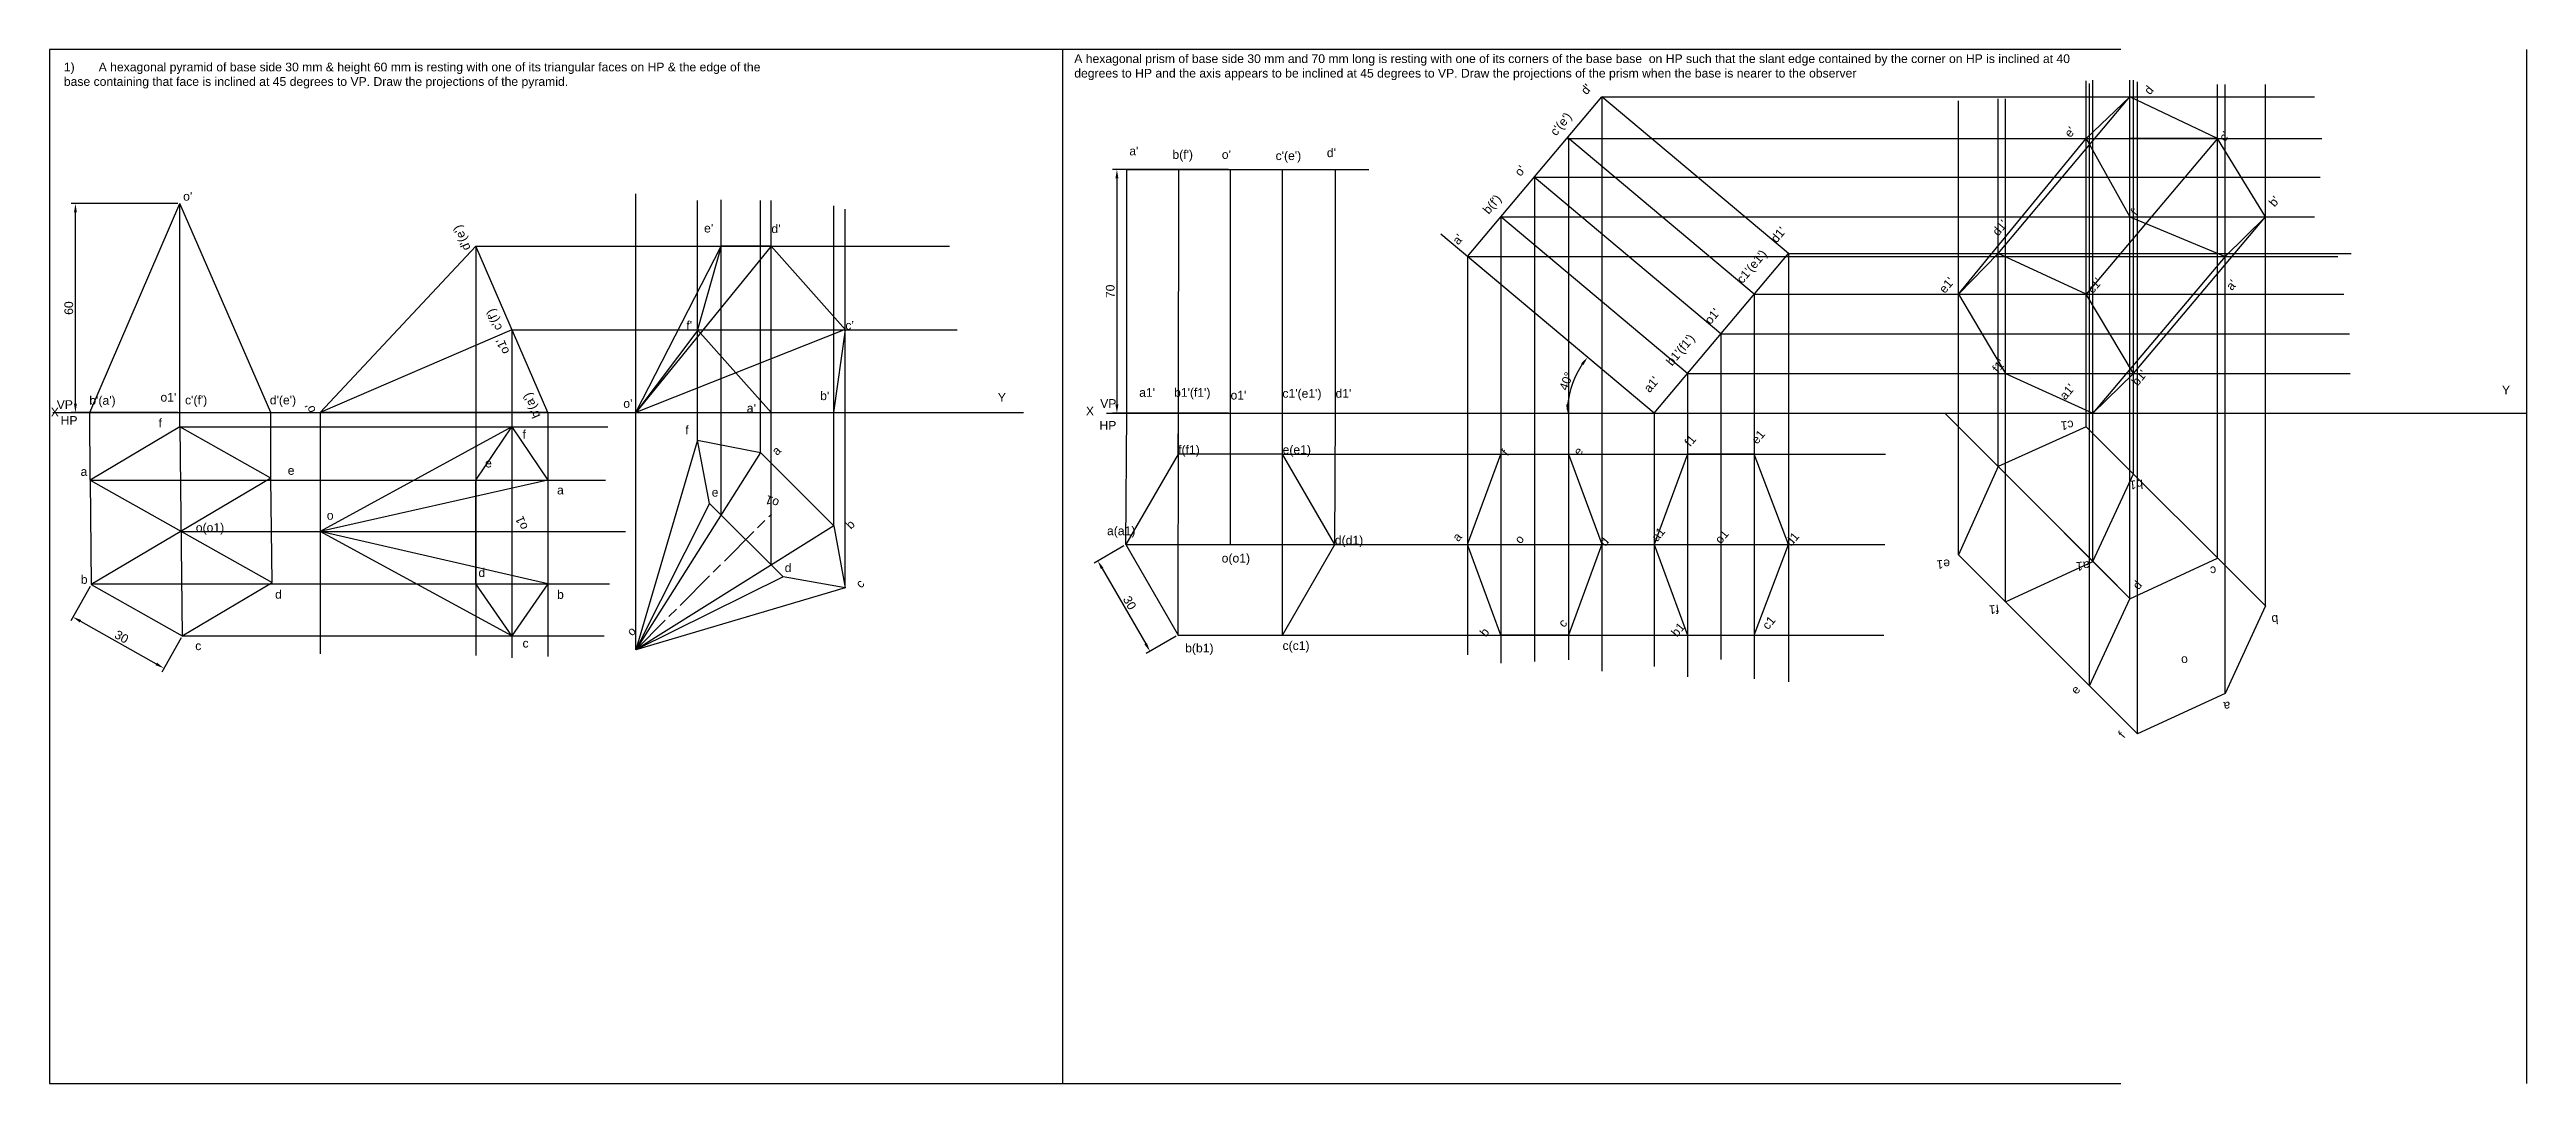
# Model space of a CAD drawing. Header units: millimetres. Extents: x 0 to 711, y 0 to 297.
import ezdxf

# ---------------------------------------------------------------- set-up
doc = ezdxf.new("R2010")
doc.units = ezdxf.units.MM
doc.linetypes.add('ACAD_ISO08W100', pattern=[36, 24, -3, 6, -3])
doc.styles.get("Standard").update_dxf_attribs({"font": 'arial.ttf'})
doc.dimstyles.new('ISO-25', dxfattribs={"dimtxt": 2.5, "dimasz": 2.5, "dimexe": 1.25, "dimexo": 0.625, "dimtad": 1, "dimtxsty": 'Standard', "dimcen": 2.5, "dimadec": 0, "dimazin": 0, "dimtfac": 1, "dimtmove": 0, "dimatfit": 3, "dimfxl": 1, "dimarcsym": 0})

# ---------------------------------------------------------------- blocks, each defined once
blk = doc.blocks.new('*D2')
at = {"color": 0, "lineweight": -2, "transparency": 16777216}
for p, q in [((11.63, 142.77), (6.08, 132.92)), ((8.87, 132.78), (30.65, 120.51)), ((37.77, 128.04), (32.22, 118.19))]:
    blk.add_line(p, q, dxfattribs=at)
at = {"color": 0, "transparency": 16777216}
for points in [[(9.08, 133.14), (8.67, 132.42), (6.69, 134.01)], [(30.86, 120.87), (30.45, 120.15), (32.83, 119.28)]]:
    blk.add_solid(points, dxfattribs=at)
at = {"layer": 'Defpoints', "color": 0, "transparency": 16777216}
for p in [(11.94, 143.31), (38.07, 128.59), (32.83, 119.28)]:
    blk.add_point(p, dxfattribs=at)
at = {"color": 0, "transparency": 16777216, "insert": (20.7, 128.3), "char_height": 2.5, "attachment_point": 5, "rotation": 330.60741}
blk.add_mtext('30', dxfattribs=at)
blk = doc.blocks.new('*D3')
at = {"color": 0, "lineweight": -2, "transparency": 16777216}
for p, q in [((36.81, 252.73), (6.19, 252.73)), ((7.44, 195.23), (7.44, 250.23)), ((36.81, 192.73), (6.19, 192.73))]:
    blk.add_line(p, q, dxfattribs=at)
at = {"color": 0, "transparency": 16777216}
for points in [[(7.02, 250.23), (7.85, 250.23), (7.44, 252.73)], [(7.02, 195.23), (7.85, 195.23), (7.44, 192.73)]]:
    blk.add_solid(points, dxfattribs=at)
at = {"layer": 'Defpoints', "color": 0, "transparency": 16777216}
for p in [(7.44, 252.73), (37.44, 252.73), (37.44, 192.73)]:
    blk.add_point(p, dxfattribs=at)
at = {"color": 0, "transparency": 16777216, "insert": (5.54, 222.73), "char_height": 2.5, "attachment_point": 5, "rotation": 90}
blk.add_mtext('60', dxfattribs=at)
blk = doc.blocks.new('*D5')
at = {"color": 0, "lineweight": -2, "transparency": 16777216}
for p, q in [((308.54, 154.46), (299.93, 149.49)), ((302.27, 147.95), (314.77, 126.3)), ((323.54, 128.48), (314.93, 123.51))]:
    blk.add_line(p, q, dxfattribs=at)
at = {"color": 0, "transparency": 16777216}
for points in [[(302.63, 148.16), (301.91, 147.74), (301.02, 150.11)], [(315.13, 126.51), (314.41, 126.09), (316.02, 124.13)]]:
    blk.add_solid(points, dxfattribs=at)
at = {"layer": 'Defpoints', "color": 0, "transparency": 16777216}
for p in [(309.09, 154.77), (324.09, 128.79), (316.02, 124.13)]:
    blk.add_point(p, dxfattribs=at)
at = {"color": 0, "transparency": 16777216, "insert": (310.16, 138.07), "char_height": 2.5, "attachment_point": 5, "rotation": 300}
blk.add_mtext('30', dxfattribs=at)
blk = doc.blocks.new('*D6')
at = {"color": 0, "lineweight": -2, "transparency": 16777216}
for p, q in [((338.51, 262.54), (305.25, 262.54)), ((306.5, 260.04), (306.5, 195.04)), ((338.51, 192.54), (305.25, 192.54))]:
    blk.add_line(p, q, dxfattribs=at)
at = {"color": 0, "transparency": 16777216}
for points in [[(306.09, 260.04), (306.92, 260.04), (306.5, 262.54)], [(306.09, 195.04), (306.92, 195.04), (306.5, 192.54)]]:
    blk.add_solid(points, dxfattribs=at)
at = {"layer": 'Defpoints', "color": 0, "transparency": 16777216}
for p in [(339.13, 262.54), (306.5, 192.54), (339.13, 192.54)]:
    blk.add_point(p, dxfattribs=at)
at = {"color": 0, "transparency": 16777216, "insert": (304.6, 227.54), "char_height": 2.5, "attachment_point": 5, "rotation": 90}
blk.add_mtext('70', dxfattribs=at)
blk = doc.blocks.new('*D7')
at = {"color": 0, "lineweight": -2, "transparency": 16777216}
blk.add_arc((460.81, 192.54), 25, 145.73284, 174.26716, dxfattribs=at)
at = {"color": 0, "transparency": 16777216}
for points in [[(439.82, 206.87), (440.49, 206.37), (441.67, 208.61)], [(436.36, 195.02), (435.53, 195.06), (435.82, 192.54)]]:
    blk.add_solid(points, dxfattribs=at)
at = {"layer": 'Defpoints', "color": 0, "transparency": 16777216}
for p in [(399.53, 243.97), (438.48, 203.76), (303.53, 192.54), (460.81, 192.54), (569.26, 192.54)]:
    blk.add_point(p, dxfattribs=at)
at = {"color": 0, "transparency": 16777216, "insert": (435.54, 201.74), "char_height": 2.5, "attachment_point": 5, "rotation": 70}
blk.add_mtext('40°', dxfattribs=at)

msp = doc.modelspace()

# ---------------------------------------------------------------- linework, layer by layer
for p, q in [((594.791, 297), (0, 297)), ((0, 297), (0, 0)), ((291.013, 0), (291.013, 297)), ((711.274, 297), (711.274, 0)), ((584.881, 188.636), (584.881, 287.982)), ((585.833, 114.199), (585.833, 287.255)), ((586.801, 149.974), (586.801, 288.159)), ((597.36, 139.183), (597.36, 288.159)), ((598.433, 175.084), (598.433, 288.159)), ((599.606, 100.426), (599.606, 287.682)), ((622.575, 150.941), (622.575, 286.937)), ((624.715, 112.059), (624.715, 286.937)), ((636.311, 137.205), (636.311, 286.937)), ((407.194, 237.546), (445.716, 283.419)), ((499.322, 238.403), (445.716, 283.419)), ((445.716, 283.419), (445.716, 118.458)), ((445.716, 283.419), (650.394, 283.419)), ((548.138, 151.894), (548.138, 282.303)), ((559.571, 177.203), (559.571, 282.865)), ((561.69, 138.342), (561.69, 282.865)), ((597.36, 283.419), (584.881, 271.484)), ((435.693, 271.484), (652.543, 271.484)), ((489.509, 226.718), (435.903, 271.734)), ((436.201, 271.484), (436.201, 121.709)), ((584.881, 271.484), (597.36, 248.955)), ((622.575, 271.484), (597.36, 271.484)), ((309.4, 192.545), (309.381, 262.545)), ((309.381, 262.545), (369.284, 262.545)), ((324.223, 192.545), (324.28, 262.545)), ((338.506, 262.545), (352.611, 262.545)), ((339.131, 192.545), (339.131, 262.545)), ((352.611, 262.545), (378.802, 262.545)), ((354.025, 192.545), (354.025, 262.545)), ((369.284, 192.545), (369.284, 262.545)), ((479.931, 215.313), (426.325, 260.328)), ((426.325, 260.328), (652.006, 260.328)), ((426.455, 260.483), (426.455, 121.244)), ((11.532, 192.725), (37.438, 252.725)), ((37.438, 192.725), (37.438, 252.725)), ((63.582, 192.725), (37.438, 252.725)), ((168.324, 124.606), (168.324, 255.586)), ((186.061, 184.766), (186.061, 253.613)), ((192.819, 163.347), (192.819, 253.858)), ((204.125, 181.229), (204.125, 253.613)), ((207.249, 148.917), (207.249, 253.613)), ((225.216, 160.138), (225.216, 252.134)), ((228.485, 142.342), (228.485, 251.147)), ((470.344, 203.896), (416.775, 248.955)), ((416.775, 248.955), (416.775, 120.78)), ((416.775, 248.955), (650.394, 248.955)), ((597.36, 248.955), (624.715, 237.538)), ((624.715, 237.538), (636.311, 248.955)), ((460.814, 192.545), (399.531, 243.968)), ((122.432, 240.508), (77.717, 192.716)), ((143.071, 192.725), (122.432, 240.508)), ((122.432, 240.508), (122.432, 122.952)), ((122.432, 240.508), (258.454, 240.508)), ((192.819, 240.508), (186.061, 216.507)), ((460.812, 192.545), (407.194, 237.546)), ((407.194, 237.546), (407.194, 123.086)), ((407.194, 237.538), (657.111, 237.538)), ((460.812, 192.545), (499.322, 238.403)), ((499.322, 238.403), (499.322, 115.378)), ((499.322, 238.403), (660.956, 238.403)), ((624.715, 237.538), (586.801, 192.545)), ((489.509, 226.718), (489.509, 116.256)), ((489.509, 226.718), (658.799, 226.718)), ((132.799, 216.507), (77.717, 192.716)), ((132.799, 216.507), (132.799, 122.251)), ((132.799, 216.507), (260.624, 216.507)), ((186.184, 216.369), (168.324, 192.725)), ((186.061, 216.507), (207.249, 192.725)), ((479.931, 215.313), (479.931, 121.815)), ((479.931, 215.313), (660.417, 215.313)), ((470.344, 203.896), (470.344, 116.841)), ((470.344, 203.896), (660.686, 203.896)), ((0.904, 192.725), (279.637, 192.725)), ((11.619, 173.311), (11.532, 192.725)), ((11.532, 192.725), (63.582, 192.725)), ((37.439, 188.585), (37.438, 192.725)), ((63.577, 173.862), (63.582, 192.725)), ((143.071, 192.725), (77.717, 192.716)), ((77.717, 192.716), (77.717, 123.429)), ((143.071, 192.725), (143.071, 122.601)), ((303.532, 192.545), (711.274, 192.545)), ((309.086, 154.773), (309.4, 192.545)), ((309.4, 192.545), (369.284, 192.545)), ((324.086, 180.753), (324.223, 192.545)), ((324.086, 128.792), (324.223, 192.545)), ((339.086, 154.773), (339.131, 192.545)), ((354.086, 180.753), (354.025, 192.545)), ((354.086, 128.792), (354.025, 192.545)), ((369.086, 154.773), (369.284, 192.545)), ((460.813, 192.546), (460.813, 119.767)), ((544.229, 192.545), (593.727, 143.048)), ((37.439, 188.585), (160.326, 188.585)), ((132.799, 188.585), (132.799, 128.589)), ((204.125, 181.229), (168.324, 124.606)), ((354.036, 180.753), (527.202, 180.753)), ((416.723, 180.753), (436.201, 180.753)), ((470.344, 180.753), (460.813, 154.773)), ((489.509, 180.753), (470.344, 180.753)), ((11.619, 173.311), (159.663, 173.311)), ((143.071, 173.311), (77.717, 158.587)), ((143.071, 173.311), (143.071, 143.484)), ((143.071, 173.311), (143.071, 143.484)), ((586.801, 149.974), (598.433, 175.084)), ((189.531, 166.635), (168.324, 124.606)), ((37.757, 158.587), (165.38, 158.587)), ((143.071, 143.484), (77.717, 158.587)), ((77.717, 158.587), (132.799, 158.587)), ((225.216, 160.138), (168.324, 124.606)), ((309.086, 154.773), (527.003, 154.773)), ((369.086, 154.773), (527.003, 154.773)), ((407.194, 154.773), (499.322, 154.773)), ((460.813, 154.773), (470.344, 128.792)), ((561.69, 138.342), (586.801, 149.974)), ((11.935, 143.484), (160.768, 143.484)), ((210.622, 145.544), (168.324, 124.606)), ((38.075, 128.589), (159.221, 128.589)), ((354.086, 128.792), (526.706, 128.792)), ((436.201, 128.792), (416.775, 128.792)), ((470.344, 128.792), (499.44, 128.792)), ((470.592, 128.792), (489.509, 128.792)), ((0, 0), (594.791, 0))]:
    msp.add_line(p, q)
at = {"lineweight": 30}
for p, q in [((559.571, 238.403), (597.36, 283.419)), ((622.575, 271.484), (597.36, 283.419)), ((548.138, 226.718), (584.881, 271.484)), ((622.575, 271.484), (584.885, 226.711)), ((636.311, 248.955), (622.575, 271.484)), ((598.433, 203.896), (636.311, 248.955)), ((168.324, 192.725), (192.819, 240.508)), ((207.249, 240.508), (168.324, 192.725)), ((207.249, 240.508), (192.819, 240.508)), ((228.547, 216.507), (207.249, 240.508)), ((559.571, 238.403), (548.138, 226.718)), ((584.881, 226.718), (559.571, 238.403)), ((548.138, 226.718), (561.69, 203.896)), ((598.433, 203.896), (584.881, 226.718)), ((228.485, 216.577), (168.324, 192.725)), ((225.216, 192.725), (228.547, 216.507)), ((561.69, 203.896), (586.801, 192.545)), ((586.801, 192.545), (598.433, 203.896)), ((168.324, 192.725), (225.216, 192.725)), ((37.439, 188.585), (38.075, 128.589)), ((132.799, 188.585), (77.717, 158.587)), ((122.432, 173.311), (132.799, 188.585)), ((132.799, 188.585), (143.071, 173.311)), ((584.881, 188.636), (559.571, 177.203)), ((636.311, 137.205), (584.881, 188.636)), ((186.061, 184.766), (168.324, 124.606)), ((189.531, 166.635), (186.061, 184.766)), ((186.061, 184.766), (204.125, 181.229)), ((204.125, 181.229), (225.216, 160.138)), ((407.194, 154.773), (416.723, 180.753)), ((416.723, 180.753), (489.509, 180.753)), ((436.201, 180.753), (445.716, 154.936)), ((499.322, 154.773), (489.509, 180.753)), ((11.619, 173.311), (63.895, 143.863)), ((63.577, 173.862), (11.937, 143.313)), ((122.432, 143.484), (122.432, 173.311)), ((143.071, 173.311), (143.071, 143.484)), ((559.571, 177.203), (548.138, 151.894)), ((597.518, 139.256), (559.571, 177.203)), ((210.622, 145.544), (189.531, 166.635)), ((132.799, 128.589), (77.717, 158.587)), ((225.216, 160.138), (228.485, 142.342)), ((416.775, 128.792), (407.194, 154.773)), ((445.716, 154.936), (436.201, 128.792)), ((445.716, 154.936), (499.322, 154.773)), ((489.509, 128.792), (499.322, 154.773)), ((599.606, 100.426), (548.138, 151.894)), ((597.36, 139.183), (622.575, 150.941)), ((132.799, 128.589), (122.432, 143.484)), ((143.071, 143.484), (132.799, 128.589)), ((228.485, 142.342), (168.324, 124.606)), ((228.485, 142.342), (210.622, 145.544)), ((585.833, 114.199), (597.36, 139.183)), ((636.311, 137.205), (624.715, 112.059)), ((416.775, 128.792), (489.509, 128.792)), ((624.715, 112.059), (599.606, 100.426))]:
    msp.add_line(p, q, dxfattribs=at)
at = {"linetype": 'ACAD_ISO08W100', "ltscale": 0.5}
msp.add_line((168.324, 124.606), (207.273, 163.554), dxfattribs=at)
for points in [[(38.075, 128.589), (63.895, 143.863), (63.577, 173.862), (37.439, 188.585), (11.619, 173.311), (11.937, 143.313)], [(354.086, 180.753), (324.086, 180.753), (309.086, 154.773), (324.086, 128.792), (354.086, 128.792), (369.086, 154.773)]]:
    msp.add_lwpolyline(points, close=True)

# ---------------------------------------------------------------- texts
at = {"char_height": 2.5, "attachment_point": 1}
for s, width, heights, insert in [('1)^IA hexagonal pyramid of base side 30 mm & height 60 mm is resting with one of its triangular faces on HP & the edge of the base containing that face is inclined at 45 degrees to VP. Draw the projections of the pyramid.', 200.84584, [0], (4.112, 293.229)), ('A hexagonal prism of base side 30 mm and 70 mm long is resting with one of its corners of the base base  on HP such that the slant edge contained by the corner on HP is inclined at 40 degrees to HP and the axis appears to be inclined at 45 degrees to VP. Draw the projections of the prism when the base is nearer to the observer', 293.69065, [0], (294.262, 295.619)), ("a'", 5.01156, [0], (310.073, 269.115)), ("b(f')", 5.01156, [0], (322.448, 268.085)), ("o'", 5.01156, [0], (336.628, 268.085)), ("c'(e')", 5.01156, [0], (352.08, 267.75)), ("d'", 5.01156, [0], (366.793, 268.6)), ("o'", 5.01156, [0], (38.366, 256.103)), ("a1'", 5.01156, [0], (312.915, 199.738)), ("b1'(f1')", 5.01156, [0], (322.915, 199.738)), ("c1'(e1')", 5.01156, [0], (354.025, 199.48)), ("d1'", 5.01156, [0], (369.284, 199.48)), ('Y', 5.01156, [0], (704.244, 200.424)), ('X', 5.01156, [0], (0.353, 194.09)), ('VP', 5.01156, [0], (2.063, 196.274)), ("b'(a')", 5.01156, [0], (11.43, 197.459)), ("o1'", 5.01156, [0], (31.854, 198.375)), ("c'(f')", 5.01156, [0], (38.907, 197.567)), ("d'(e')", 5.01156, [0], (63.257, 197.567)), ('Y', 5.01156, [0], (272.3, 198.303)), ('X', 5.01156, [0], (297.6, 194.403)), ('VP', 5.01156, [0], (301.71, 196.57)), ("o1'", 5.01156, [0], (339.131, 198.965)), ('HP', 5.01156, [1.325], (3.195, 191.704)), ('f', 5.01156, [0], (31.325, 190.966)), ('f', 5.01156, [0], (135.822, 187.713)), ('HP', 5.01156, [0], (301.493, 190.321)), ('e', 5.01156, [0], (125.067, 179.454)), ('f(f1)', 5.01156, [0], (324.086, 183.296)), ('e(e1)', 5.01156, [0], (354.086, 183.294)), ('a', 5.01156, [0], (8.913, 177.027)), ('e', 5.01156, [0], (68.398, 177.343)), ('a', 5.01156, [0], (145.737, 171.71)), ('o', 5.01156, [0], (79.621, 164.45)), ('o(o1)', 5.01156, [0], (42.002, 160.934)), ('a(a1)', 5.01156, [0], (303.665, 159.991)), ('d(d1)', 5.01156, [0], (369.086, 157.313)), ('o(o1)', 5.01156, [0], (336.592, 152.144)), ('b', 5.01156, [0], (8.977, 146.025)), ('d', 5.01156, [0], (123.168, 147.987)), ('d', 5.01156, [0], (64.775, 141.759)), ('b', 5.01156, [0], (145.737, 141.71)), ('c', 5.01156, [0], (41.829, 126.983)), ('c', 5.01156, [0], (135.822, 127.713)), ('b(b1)', 5.01156, [0], (326.105, 126.325)), ('c(c1)', 5.01156, [0], (354.066, 127.023))]:
    msp.add_mtext_dynamic_manual_height_columns(s, width=width, gutter_width=12.5, heights=heights, dxfattribs=dict(at, insert=insert))
for s, insert, rotation in [("d'", (439.478, 285.406), 49.977975), ('d', (601.235, 285.406), 49.977975), ("c'(e')", (430.667, 273.592), 49.977975), ("e'", (578.348, 273.118), 49.977975), ("c'", (622.769, 271.962), 49.977975), ("o'", (420.474, 261.974), 49.977975), ("b(f')", (411.355, 251.115), 49.977975), ("f'", (597.36, 250.59), 49.977975), ("b'", (637.021, 253.204), 49.977975), ("d'(e')", (118.692, 238.909), 113.361279), ("e'", (187.99, 246.975), 358.418518), ("d'", (207.319, 246.804), 358.418518), ("a'", (402.607, 242.301), 49.977975), ("d1'", (494.011, 242.863), 49.977975), ("d1'", (557.625, 244.863), 49.977975), ("c1'(e1')", (484.198, 231.178), 49.977975), ("e1'", (542.333, 228.352), 49.977975), ("c1'", (584.842, 228.352), 49.977975), ("a'", (624.768, 229.172), 49.977975), ("c'(f')", (127.771, 215.936), 113.361279), ("o1'", (475.015, 219.441), 49.977975), ("o1'", (129.826, 209.141), 113.361279), ("f'", (182.9, 219.049), 358.418518), ("c'", (228.555, 219.049), 358.418518), ("b1'(f1')", (463.995, 207.52), 49.977975), ("f1'", (557.625, 205.53), 49.977975), ("a1'", (457.564, 199.862), 49.977975), ("a1'", (576.951, 197.752), 49.977975), ("b1'", (597.66, 201.779), 49.977975), ("o'", (74.248, 192.228), 113.361279), ("b'(a')", (138.765, 190.755), 113.361279), ("o'", (164.801, 196.624), 358.418518), ("a'", (200.257, 195.267), 358.418518), ("b'", (221.332, 198.821), 358.418518), ('f', (182.601, 188.983), 358.418518), ('f1', (469.255, 184.323), 49.977975), ('e1', (488.42, 185.043), 49.977975), ('c1', (581.346, 187.982), 184.977975), ('a', (207.143, 181.982), 45), ('f', (416.723, 181.668), 49.977975), ('e', (437.396, 181.668), 49.977975), ('b1', (601.271, 170.953), 184.977975), ('e', (190.176, 171.102), 358.418518), ('o1', (208.844, 165.294), 158.361279), ('o1', (135.14, 158.707), 113.361279), ('b', (228.356, 160.769), 45), ('a', (402.607, 157.053), 49.977975), ('o', (420.474, 156.407), 49.977975), ('d', (444.822, 155.687), 49.977975), ('a1', (459.724, 157.071), 49.977975), ('o1', (477.985, 156.407), 49.977975), ('d1', (498.233, 155.687), 49.977975), ('d', (211.149, 149.424), 358.418518), ('e1', (545.875, 148.09), 184.977975), ('a1', (585.946, 147.578), 184.977975), ('c', (231.242, 143.861), 45), ('d', (597.917, 143.228), 49.977975), ('c', (622.304, 146.112), 184.977975), ('f1', (559.936, 135.047), 184.977975), ('o', (165.525, 130.098), 45), ('b', (410.467, 129.706), 49.977975), ('c', (432.978, 132.398), 49.977975), ('b1', (465.415, 129.706), 49.977975), ('c1', (491.546, 131.754), 49.977975), ('b', (640.125, 132.098), 184.977975), ('o', (614.17, 120.294), 184.977975), ('e', (580.183, 113.19), 49.977975), ('a', (626.346, 107.203), 184.977975), ('f', (593.769, 100.585), 49.977975)]:
    msp.add_mtext_dynamic_manual_height_columns(s, width=5.01156, gutter_width=12.5, heights=[0], dxfattribs=dict(at, insert=insert, rotation=rotation))

# ---------------------------------------------------------------- dimensions: what is measured, and where the dimension line sits
for p1, p2, distance, picture, middle in [((339.131, 262.545), (339.131, 192.545), -32.627, '*D6', (304.603, 227.545)), ((37.438, 192.725), (37.438, 252.725), 30, '*D3', (5.536, 222.725)), ((309.086, 154.773), (324.086, 128.792), -9.318, '*D5', (310.163, 138.074)), ((11.937, 143.313), (38.075, 128.589), -10.681, '*D2', (20.698, 128.302))]:
    dim = msp.add_aligned_dim(p1=p1, p2=p2, distance=distance, dimstyle='ISO-25')
    dim.commit()
    dim.dimension.update_dxf_attribs({"geometry": picture, "text_midpoint": middle})
dim = msp.add_angular_dim_2l(base=(438.477, 203.763), line1=((303.532, 192.545), (569.265, 192.545)), line2=((460.814, 192.545), (399.531, 243.968)), dimstyle='ISO-25')
dim.commit()
dim.dimension.update_dxf_attribs({"geometry": '*D7', "text_midpoint": (435.539, 201.745)})

doc.saveas('drawing.dxf')
